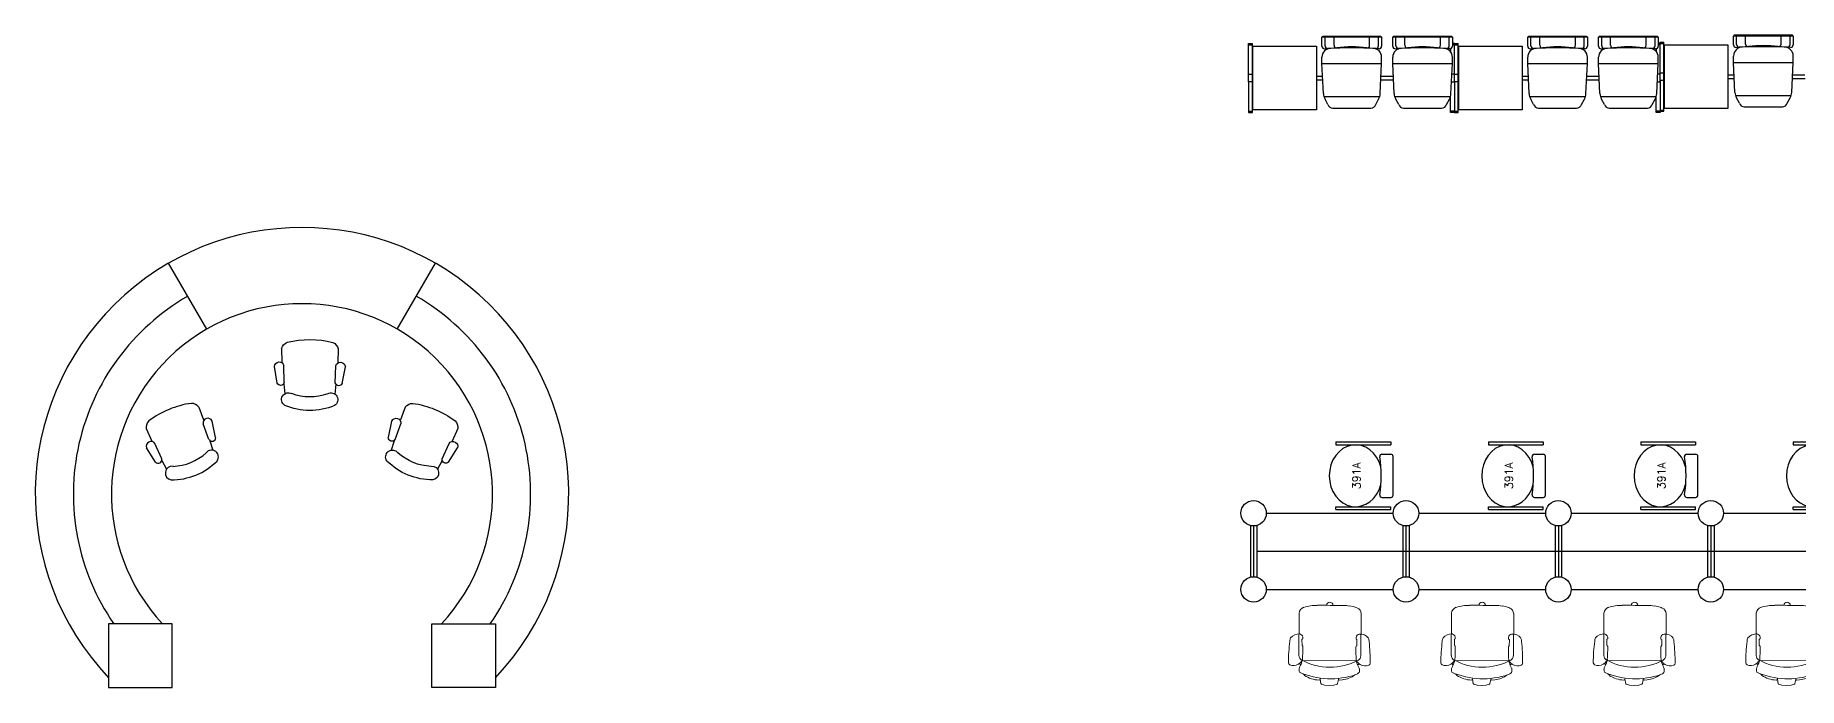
# Model space of a CAD drawing. Header units: inches. Extents: x 478327 to 492265, y -26791 to -22136.
# Drawn here: x 480622 to 481247, y -23527 to -23296 of the extents above; entities that cross this region are included whole.
import ezdxf
from ezdxf.enums import TextEntityAlignment as Align

# ---------------------------------------------------------------- set-up
doc = ezdxf.new("R2010")
doc.units = ezdxf.units.IN
doc.header["$MEASUREMENT"] = 0
doc.layers.add('A-furniture', color=8, linetype='Continuous', lineweight=9)
for name, color, linetype in [('A-TEXT-BLK', 7, 'Continuous'), ('I-WALL-IN', 3, 'Continuous'), ('MAR122', 9, 'Continuous'), ('MAR22', 255, 'Continuous')]:
    doc.layers.add(name, color=color, linetype=linetype)
doc.styles.add('ROMANS', font='romans')

# ---------------------------------------------------------------- blocks, each defined once
blk = doc.blocks.new('ARCH2')
for p, q in [((-0.616, 0.457), (-0.382, 0.5)), ((-0.627, 0.366), (-0.767, 0.352)), ((-0.608, 0.359), (-0.369, 0.366)), ((-0.128, 0.399), (-0.323, 0.394)), ((-0.627, -0.366), (-0.767, -0.352)), ((-0.616, -0.457), (-0.382, -0.5)), ((-0.608, -0.359), (-0.369, -0.366)), ((-0.128, -0.399), (-0.323, -0.394))]:
    blk.add_line(p, q)
for centre, radius, start, end in [((-0.386, 0.432), 0.0681, 284.0068, 86.4868), ((-0.094, 0), 0.906, 157.2611, 202.7389), ((-0.847, 0.3), 0.0961, 330.3175, 148.735), ((-0.08, 0), 0.729, 159.7134, 200.2866), ((-0.597, 0.41), 0.0516, 112.2235, 257.7173), ((-0.161, 0.273), 0.13, 22.4327, 75.4917), ((-1.312, 0), 1.312, 345.758, 14.242), ((-0.847, -0.3), 0.0961, 211.265, 29.6825), ((-0.597, -0.41), 0.0516, 102.2827, 247.7765), ((-0.386, -0.432), 0.0681, 273.5132, 75.9932), ((-0.161, -0.273), 0.13, 284.5083, 337.5673)]:
    blk.add_arc(centre, radius, start, end)
blk = doc.blocks.new('391A')
at = {"layer": 'MAR22'}
for p, q in [((-294, -87), (-294, -567)), ((-294, -87), (-270, -87)), ((-270, -87), (-270, -567)), ((274, -87), (274, -567)), ((298, -87), (274, -87)), ((298, -87), (298, -567)), ((-294, -567), (-270, -567)), ((-187, -490), (-187, -567)), ((-167, -587), (171, -587)), ((191, -490), (191, -567)), ((298, -567), (274, -567))]:
    blk.add_line(p, q, dxfattribs=at)
for centre, radius, start, end in [((-167, -490), 20, 81.5871, 180), ((-167, -567), 20, 180, 270), ((2, 655), 1138, 261.5871, 278.4129), ((171, -490), 20, 0, 98.4129), ((171, -567), 20, 270, 0)]:
    blk.add_arc(centre, radius, start, end, dxfattribs=at)
blk.add_ellipse((2, -259), major_axis=(-271, 0), ratio=0.849159, start_param=1.857345, end_param=7.567433, dxfattribs=at)
at = {"layer": 'MAR122', "linetype": 'Continuous', "style": 'ROMANS'}
for tag, flags, p in [('PRODNUM', 8, (2, -302)), ('COLOR', 1, (2, -415))]:
    blk.add_attdef(tag, text='', height=70, dxfattribs=dict(at, flags=flags)).set_placement(p, align=Align.CENTER)
blk = doc.blocks.new('A$C6A0E07C9')
at = {"layer": 'A-furniture'}
for p, q in [((-0.214, 0.272), (0.118, 0.288)), ((-0.269, 0.177), (-0.266, 0.205)), ((-0.012, 0.242), (-0.025, 0.242)), ((-0.011, 0.243), (-0.012, 0.242)), ((-0.008, 0.248), (-0.011, 0.243)), ((-0.011, 0.243), (-0.011, 0.243)), ((0.038, 0.251), (-0.003, 0.25)), ((0.042, 0.251), (0.045, 0.247)), ((0.045, 0.247), (0.046, 0.246)), ((0.046, 0.246), (0.048, 0.245)), ((0.048, 0.245), (0.048, 0.245)), ((0.159, 0.25), (0.179, -0.167)), ((0.315, 0.152), (0.319, 0.129)), ((-0.291, 0.02), (-0.289, 0.029)), ((-0.288, 0.01), (-0.291, 0.02)), ((-0.289, 0.029), (-0.284, 0.038)), ((-0.282, 0.002), (-0.288, 0.01)), ((-0.284, 0.038), (-0.276, 0.044)), ((-0.274, -0.003), (-0.282, 0.002)), ((-0.276, 0.044), (-0.267, 0.046)), ((0.315, 0.121), (0.306, 0.12)), ((0.313, 0.121), (0.347, 0.116)), ((0.351, 0.113), (0.36, 0.088)), ((0.364, 0.015), (0.358, -0.011)), ((0.36, 0.088), (0.366, 0.051)), ((0.366, 0.051), (0.364, 0.015)), ((-0.264, -0.004), (-0.274, -0.003)), ((0.311, -0.022), (0.322, -0.023)), ((0.32, -0.023), (0.355, -0.015)), ((0.355, -0.015), (0.356, -0.013)), ((0.356, -0.013), (0.358, -0.011)), ((-0.189, -0.217), (0.143, -0.2)), ((0.009, -0.176), (-0.004, -0.177)), ((0.009, -0.176), (0.009, -0.176)), ((0.01, -0.176), (0.009, -0.176)), ((0.013, -0.182), (0.01, -0.176)), ((0.059, -0.18), (0.018, -0.183)), ((0.063, -0.179), (0.066, -0.175)), ((0.066, -0.175), (0.067, -0.174)), ((0.067, -0.174), (0.069, -0.173)), ((0.069, -0.173), (0.069, -0.173)), ((0.296, -0.147), (0.284, -0.159))]:
    blk.add_line(p, q, dxfattribs=at)
for centre, radius, start, end in [((0.027, 0.278), 0.0792, 129.4999, 189.1152), ((0.007, 0.283), 0.0635, 94.0792, 117.5938), ((0.224, -0.892), 1.257, 92.3594, 100.1757), ((0.117, 0.241), 0.0463, 34.0902, 88.4441), ((0.108, 0.326), 0.0879, 309.6726, 333.0223), ((0.172, 0.345), 0.0192, 28.1256, 89.2436), ((-1.125, 2.793), 2.849, 297.1157, 298.0695), ((-0.92, -0.013), 1.143, 14.0931, 15.0056), ((0.121, 0.323), 0.0749, 330.3794, 24.513), ((0.234, 0.223), 0.0597, 72.5282, 107.7011), ((0.195, 0.222), 0.0806, 25.5198, 45.5387), ((0.182, 0.142), 0.452, 175.5289, 182.0991), ((0.594, -0.035), 0.893, 162.1203, 164.4323), ((-0.21, 0.223), 0.0487, 94.526, 161.0109), ((-0.022, 0.271), 0.0292, 192.0047, 264.4409), ((-0.004, 0.244), 0.00623, 84.8455, 131.3174), ((0.037, 0.241), 0.0101, 64.5281, 88.6391), ((0.001, 1.553), 1.309, 272.0899, 276.676), ((0.149, 0.274), 0.0211, 279.8693, 313.3434), ((-0.249, 0.025), 0.471, 334.5973, 30.9732), ((0.17, 0.245), 0.0129, 130.1366, 158.0173), ((0.187, 0.181), 0.0779, 100.0525, 108.2672), ((-0.301, 0.026), 0.614, 339.6108, 22.0467), ((0.128, 0.125), 0.189, 8.0925, 40.8276), ((72.219, 3.627), 72.574, 182.76527, 182.92488), ((0.31, 0.129), 0.0088, 301.088, 3.1667), ((0.347, 0.111), 0.00513, 22.8184, 91.0076), ((0.081, -0.062), 0.341, 182.481, 200.7553), ((0.116, -0.038), 0.211, 328.6962, 1.8079), ((0.318, -0.031), 0.00903, 2.1237, 63.3709), ((-0.186, -0.16), 0.0572, 202.8821, 266.1169), ((0.052, -0.207), 0.0792, 176.5782, 236.1936), ((0.002, -0.206), 0.0292, 101.2525, 173.6887), ((0.031, -0.214), 0.0635, 248.0997, 271.6142), ((0.017, -0.177), 0.00623, 234.376, 280.848), ((0.058, -0.17), 0.0101, 277.0543, 301.1654), ((0.152, -1.479), 1.309, 89.0174, 93.6036), ((0.138, -0.155), 0.0449, 276.7939, 330.1521), ((0.172, -0.191), 0.0211, 52.3501, 85.8241), ((0.197, -0.155), 0.0211, 212.6602, 229.0352), ((0.163, -0.292), 0.122, 63.0548, 80.6357), ((0.136, -0.248), 0.0879, 32.6712, 56.0209), ((0.202, -0.26), 0.0192, 276.4498, 337.5679), ((-0.92, -0.013), 1.143, 350.6964, 351.6126), ((0.149, -0.244), 0.0749, 341.1805, 35.314), ((0.324, 0.055), 0.26, 246.1539, 250.8174), ((0.249, -0.153), 0.0392, 254.2998, 275.9911), ((0.254, -0.14), 0.0518, 269.3553, 293.3788), ((0.131, 0.976), 1.257, 265.5178, 273.334)]:
    blk.add_arc(centre, radius, start, end, dxfattribs=at)

msp = doc.modelspace()

# ---------------------------------------------------------------- linework, layer by layer
at = {"linetype": 'Continuous'}
for p, q in [((481078.069, -23299.605, 3.812), (481078.069, -23296.432, 3.812)), ((481079.194, -23299.497, 3.812), (481079.194, -23296.612, 3.812)), ((481082.344, -23299.276, 3.812), (481082.344, -23296.612, 3.812)), ((481094.944, -23299.276, 3.812), (481094.944, -23296.612, 3.812)), ((481098.094, -23299.497, 3.812), (481098.094, -23296.612, 3.812)), ((481099.219, -23296.432, 3.812), (481099.219, -23299.605, 3.812)), ((481103.145, -23299.605, 3.812), (481103.145, -23296.432, 3.812)), ((481104.27, -23299.497, 3.812), (481104.27, -23296.612, 3.812)), ((481107.42, -23299.276, 3.812), (481107.42, -23296.612, 3.812)), ((481120.02, -23299.276, 3.812), (481120.02, -23296.612, 3.812)), ((481123.17, -23299.497, 3.812), (481123.17, -23296.612, 3.812)), ((481124.295, -23296.432, 3.812), (481124.295, -23299.605, 3.812)), ((481150.969, -23299.605, 3.812), (481150.969, -23296.432, 3.812)), ((481152.094, -23299.497, 3.812), (481152.094, -23296.612, 3.812)), ((481155.244, -23299.276, 3.812), (481155.244, -23296.612, 3.812)), ((481167.844, -23299.276, 3.812), (481167.844, -23296.612, 3.812)), ((481170.994, -23299.497, 3.812), (481170.994, -23296.612, 3.812)), ((481172.119, -23296.432, 3.812), (481172.119, -23299.605, 3.812)), ((481176.045, -23299.605, 3.812), (481176.045, -23296.432, 3.812)), ((481177.17, -23299.497, 3.812), (481177.17, -23296.612, 3.812)), ((481180.32, -23299.276, 3.812), (481180.32, -23296.612, 3.812)), ((481192.92, -23299.276, 3.812), (481192.92, -23296.612, 3.812)), ((481196.07, -23299.497, 3.812), (481196.07, -23296.612, 3.812)), ((481197.195, -23296.432, 3.812), (481197.195, -23299.605, 3.812)), ((481223.869, -23299.155, 3.812), (481223.869, -23295.982, 3.812)), ((481224.994, -23299.047, 3.812), (481224.994, -23296.162, 3.812)), ((481228.144, -23298.826, 3.812), (481228.144, -23296.162, 3.812)), ((481240.744, -23298.826, 3.812), (481240.744, -23296.162, 3.812)), ((481243.894, -23299.047, 3.812), (481243.894, -23296.162, 3.812)), ((481245.019, -23295.982, 3.812), (481245.019, -23299.155, 3.812)), ((481078.069, -23305.769, 3.812), (481078.069, -23303.519, 3.812)), ((481078.99, -23300.504, 3.812), (481080.133, -23300.397, 3.812)), ((481098.298, -23300.504, 3.812), (481097.155, -23300.397, 3.812)), ((481099.219, -23305.769, 3.812), (481099.219, -23303.519, 3.812)), ((481103.145, -23305.769, 3.812), (481103.145, -23303.519, 3.812)), ((481104.066, -23300.504, 3.812), (481105.209, -23300.397, 3.812)), ((481123.374, -23300.504, 3.812), (481122.231, -23300.397, 3.812)), ((481124.295, -23305.769, 3.812), (481124.295, -23303.519, 3.812)), ((481150.969, -23305.769, 3.812), (481150.969, -23303.519, 3.812)), ((481151.89, -23300.504, 3.812), (481153.033, -23300.397, 3.812)), ((481171.198, -23300.504, 3.812), (481170.055, -23300.397, 3.812)), ((481172.119, -23305.769, 3.812), (481172.119, -23303.519, 3.812)), ((481176.045, -23305.769, 3.812), (481176.045, -23303.519, 3.812)), ((481176.966, -23300.504, 3.812), (481178.109, -23300.397, 3.812)), ((481196.274, -23300.504, 3.812), (481195.131, -23300.397, 3.812)), ((481197.195, -23305.769, 3.812), (481197.195, -23303.519, 3.812)), ((481223.869, -23305.319, 3.812), (481223.869, -23303.069, 3.812)), ((481224.79, -23300.054, 3.812), (481225.933, -23299.947, 3.812)), ((481244.098, -23300.054, 3.812), (481242.955, -23299.947, 3.812)), ((481245.019, -23305.319, 3.812), (481245.019, -23303.069, 3.812)), ((481078.069, -23305.769, 3.812), (481099.219, -23305.769, 3.812)), ((481078.581, -23316.407, 3.812), (481078.069, -23305.769, 3.812)), ((481098.708, -23316.407, 3.812), (481099.219, -23305.769, 3.812)), ((481103.145, -23305.769, 3.812), (481124.295, -23305.769, 3.812)), ((481103.657, -23316.407, 3.812), (481103.145, -23305.769, 3.812)), ((481123.784, -23316.407, 3.812), (481124.295, -23305.769, 3.812)), ((481150.969, -23305.769, 3.812), (481172.119, -23305.769, 3.812)), ((481151.481, -23316.407, 3.812), (481150.969, -23305.769, 3.812)), ((481171.608, -23316.407, 3.812), (481172.119, -23305.769, 3.812)), ((481176.045, -23305.769, 3.812), (481197.195, -23305.769, 3.812)), ((481176.557, -23316.407, 3.812), (481176.045, -23305.769, 3.812)), ((481196.684, -23316.407, 3.812), (481197.195, -23305.769, 3.812)), ((481223.869, -23305.319, 3.812), (481245.019, -23305.319, 3.812)), ((481224.381, -23315.957, 3.812), (481223.869, -23305.319, 3.812)), ((481244.508, -23315.957, 3.812), (481245.019, -23305.319, 3.812)), ((481078.761, -23317.469, 3.812), (481098.527, -23317.469, 3.812)), ((481080.173, -23320.21, 3.812), (481079.153, -23318.397, 3.812)), ((481081.905, -23321.519, 3.812), (481095.383, -23321.519, 3.812)), ((481097.115, -23320.21, 3.812), (481098.135, -23318.397, 3.812)), ((481103.837, -23317.469, 3.812), (481123.603, -23317.469, 3.812)), ((481105.249, -23320.21, 3.812), (481104.229, -23318.397, 3.812)), ((481106.981, -23321.519, 3.812), (481120.459, -23321.519, 3.812)), ((481122.191, -23320.21, 3.812), (481123.211, -23318.397, 3.812)), ((481151.661, -23317.469, 3.812), (481171.427, -23317.469, 3.812)), ((481153.073, -23320.21, 3.812), (481152.053, -23318.397, 3.812)), ((481154.805, -23321.519, 3.812), (481168.283, -23321.519, 3.812)), ((481170.015, -23320.21, 3.812), (481171.035, -23318.397, 3.812)), ((481176.737, -23317.469, 3.812), (481196.503, -23317.469, 3.812)), ((481178.149, -23320.21, 3.812), (481177.129, -23318.397, 3.812)), ((481179.881, -23321.519, 3.812), (481193.359, -23321.519, 3.812)), ((481195.091, -23320.21, 3.812), (481196.111, -23318.397, 3.812)), ((481224.561, -23317.019, 3.812), (481244.327, -23317.019, 3.812)), ((481225.973, -23319.76, 3.812), (481224.953, -23317.947, 3.812)), ((481227.705, -23321.069, 3.812), (481241.183, -23321.069, 3.812)), ((481242.915, -23319.76, 3.812), (481243.935, -23317.947, 3.812))]:
    msp.add_line(p, q, dxfattribs=at)
at = {"color": 7, "linetype": 'Continuous'}
for p, q in [((481098.949, -23296.162, 3.812), (481078.339, -23296.162, 3.812)), ((481124.025, -23296.162, 3.812), (481103.415, -23296.162, 3.812)), ((481171.849, -23296.162, 3.812), (481151.239, -23296.162, 3.812)), ((481196.925, -23296.162, 3.812), (481176.315, -23296.162, 3.812)), ((481244.749, -23295.712, 3.812), (481224.139, -23295.712, 3.812)), ((481052.07, -23309.516, 3.812), (481053.616, -23309.516, 3.812)), ((481052.07, -23312.216, 3.812), (481052.07, -23309.516, 3.812)), ((481124.97, -23309.516, 3.812), (481124.115, -23309.516, 3.812)), ((481124.97, -23312.216, 3.812), (481124.97, -23309.516, 3.812)), ((481124.97, -23309.516, 3.812), (481126.516, -23309.516, 3.812)), ((481124.97, -23312.216, 3.812), (481124.97, -23309.516, 3.812)), ((481197.87, -23309.516, 3.812), (481197.015, -23309.516, 3.812)), ((481197.87, -23309.066, 3.812), (481199.416, -23309.066, 3.812)), ((481197.87, -23311.766, 3.812), (481197.87, -23309.066, 3.812)), ((481197.87, -23312.216, 3.812), (481197.87, -23309.516, 3.812)), ((481221.916, -23309.741, 3.812), (481224.082, -23309.741, 3.812)), ((481244.807, -23309.741, 3.812), (481249.158, -23309.741, 3.812)), ((481053.616, -23312.216, 3.812), (481052.07, -23312.216, 3.812)), ((481076.051, -23311.541, 3.812), (481078.347, -23311.541, 3.812)), ((481076.116, -23310.191, 3.812), (481078.282, -23310.191, 3.812)), ((481098.942, -23311.541, 3.812), (481103.423, -23311.541, 3.812)), ((481099.007, -23310.191, 3.812), (481103.358, -23310.191, 3.812)), ((481123.985, -23312.216, 3.812), (481124.97, -23312.216, 3.812)), ((481126.516, -23312.216, 3.812), (481124.97, -23312.216, 3.812)), ((481148.951, -23311.541, 3.812), (481151.247, -23311.541, 3.812)), ((481149.016, -23310.191, 3.812), (481151.182, -23310.191, 3.812)), ((481171.842, -23311.541, 3.812), (481176.323, -23311.541, 3.812)), ((481171.907, -23310.191, 3.812), (481176.258, -23310.191, 3.812)), ((481196.885, -23312.216, 3.812), (481197.87, -23312.216, 3.812)), ((481199.416, -23311.766, 3.812), (481197.87, -23311.766, 3.812)), ((481221.851, -23311.091, 3.812), (481224.147, -23311.091, 3.812)), ((481244.742, -23311.091, 3.812), (481249.223, -23311.091, 3.812))]:
    msp.add_line(p, q, dxfattribs=at)
at = {"color": 7}
for p, q in [((481052.07, -23309.516, 3.812), (481052.07, -23298.608, 3.812)), ((481052.07, -23298.608, 3.812), (481053.42, -23298.608, 3.812)), ((481052.07, -23299.058, 3.812), (481053.42, -23299.058, 3.812)), ((481053.42, -23323.124, 3.812), (481053.42, -23298.608, 3.812)), ((481123.62, -23300.476, 3.812), (481123.62, -23301.571, 3.812)), ((481124.97, -23298.608, 3.812), (481124.295, -23298.608, 3.812)), ((481124.97, -23299.058, 3.812), (481124.295, -23299.058, 3.812)), ((481124.97, -23309.516, 3.812), (481124.97, -23298.608, 3.812)), ((481124.97, -23309.516, 3.812), (481124.97, -23298.608, 3.812)), ((481124.97, -23298.608, 3.812), (481126.32, -23298.608, 3.812)), ((481124.97, -23299.058, 3.812), (481126.32, -23299.058, 3.812)), ((481126.32, -23323.124, 3.812), (481126.32, -23298.608, 3.812)), ((481196.52, -23300.476, 3.812), (481196.52, -23301.571, 3.812)), ((481197.87, -23298.608, 3.812), (481197.195, -23298.608, 3.812)), ((481197.87, -23299.058, 3.812), (481197.195, -23299.058, 3.812)), ((481197.87, -23309.066, 3.812), (481197.87, -23298.158, 3.812)), ((481197.87, -23298.158, 3.812), (481199.22, -23298.158, 3.812)), ((481197.87, -23309.516, 3.812), (481197.87, -23298.608, 3.812)), ((481197.87, -23298.608, 3.812), (481199.22, -23298.608, 3.812)), ((481199.22, -23322.674, 3.812), (481199.22, -23298.158, 3.812)), ((481052.07, -23312.216, 3.812), (481052.07, -23323.124, 3.812)), ((481124.97, -23312.216, 3.812), (481124.97, -23323.124, 3.812)), ((481124.97, -23312.216, 3.812), (481124.97, -23323.124, 3.812)), ((481197.87, -23311.766, 3.812), (481197.87, -23322.674, 3.812)), ((481197.87, -23312.216, 3.812), (481197.87, -23323.124, 3.812)), ((481123.62, -23323.124, 3.812), (481123.62, -23317.412, 3.812)), ((481196.52, -23323.124, 3.812), (481196.52, -23317.412, 3.812)), ((481197.87, -23322.224, 3.812), (481199.22, -23322.224, 3.812)), ((481052.07, -23322.674, 3.812), (481053.42, -23322.674, 3.812)), ((481052.07, -23323.124, 3.812), (481053.42, -23323.124, 3.812)), ((481124.97, -23322.674, 3.812), (481123.62, -23322.674, 3.812)), ((481124.97, -23323.124, 3.812), (481123.62, -23323.124, 3.812)), ((481124.97, -23322.674, 3.812), (481126.32, -23322.674, 3.812)), ((481124.97, -23323.124, 3.812), (481126.32, -23323.124, 3.812)), ((481197.87, -23322.674, 3.812), (481196.52, -23322.674, 3.812)), ((481197.87, -23323.124, 3.812), (481196.52, -23323.124, 3.812)), ((481197.87, -23322.674, 3.812), (481199.22, -23322.674, 3.812))]:
    msp.add_line(p, q, dxfattribs=at)
at = {"color": 0, "linetype": 'Continuous'}
for p, q in [((481053.616, -23299.616, 3.812), (481076.116, -23299.616, 3.812)), ((481053.616, -23322.116, 3.812), (481053.616, -23299.616, 3.812)), ((481076.116, -23299.616, 3.812), (481076.116, -23322.116, 3.812)), ((481126.516, -23299.616, 3.812), (481149.016, -23299.616, 3.812)), ((481126.516, -23322.116, 3.812), (481126.516, -23299.616, 3.812)), ((481149.016, -23299.616, 3.812), (481149.016, -23322.116, 3.812)), ((481199.416, -23299.166, 3.812), (481221.916, -23299.166, 3.812)), ((481199.416, -23321.666, 3.812), (481199.416, -23299.166, 3.812)), ((481221.916, -23299.166, 3.812), (481221.916, -23321.666, 3.812)), ((481076.116, -23322.116, 3.812), (481053.616, -23322.116, 3.812)), ((481149.016, -23322.116, 3.812), (481126.516, -23322.116, 3.812)), ((481221.916, -23321.666, 3.812), (481199.416, -23321.666, 3.812))]:
    msp.add_line(p, q, dxfattribs=at)
for p, q in [((480682.972, -23399.904, 6.93), (480669.472, -23376.522, 6.93)), ((480750.472, -23399.904, 6.93), (480763.972, -23376.522, 6.93)), ((481052.714, -23469.497, 6.93), (481052.714, -23487.782, 6.93)), ((481053.839, -23469.639, 6.93), (481053.839, -23487.639, 6.93)), ((481054.964, -23469.497, 6.93), (481054.964, -23487.782, 6.93)), ((481106.714, -23469.497, 6.93), (481106.714, -23487.782, 6.93)), ((481107.839, -23469.639, 6.93), (481107.839, -23487.639, 6.93)), ((481108.964, -23469.497, 6.93), (481108.964, -23487.782, 6.93)), ((481160.714, -23469.497, 6.93), (481160.714, -23487.782, 6.93)), ((481161.839, -23469.639, 6.93), (481161.839, -23487.639, 6.93)), ((481162.964, -23469.497, 6.93), (481162.964, -23487.782, 6.93)), ((481214.714, -23469.497, 6.93), (481214.714, -23487.782, 6.93)), ((481215.839, -23469.639, 6.93), (481215.839, -23487.639, 6.93)), ((481216.964, -23469.497, 6.93), (481216.964, -23487.782, 6.93))]:
    msp.add_line(p, q)
at = {"color": 7, "linetype": 'Continuous', "const_width": 0.45, "elevation": 3.812}
for points in [[(481099.219, -23296.387), (481078.069, -23296.387)], [(481124.295, -23296.387), (481103.145, -23296.387)], [(481172.119, -23296.387), (481150.969, -23296.387)], [(481197.195, -23296.387), (481176.045, -23296.387)], [(481245.019, -23295.937), (481223.869, -23295.937)]]:
    msp.add_lwpolyline(points, dxfattribs=at)
at = {"elevation": 6.93}
for points in [[(480670.696, -23504.387), (480648.196, -23504.387), (480648.196, -23526.887), (480670.696, -23526.887)], [(480762.748, -23504.387), (480785.248, -23504.387), (480785.248, -23526.887), (480762.748, -23526.887)]]:
    msp.add_lwpolyline(points, close=True, dxfattribs=at)
for centre in [(481053.839, -23465.139, 6.93), (481107.839, -23465.139, 6.93), (481161.839, -23465.139, 6.93), (481215.839, -23465.139, 6.93), (481053.839, -23492.139, 6.93), (481107.839, -23492.139, 6.93), (481161.839, -23492.139, 6.93), (481215.839, -23492.139, 6.93)]:
    msp.add_circle(centre, 4.5)
at = {"linetype": 'Continuous'}
for centre, radius, start, end in [((481078.339, -23296.432, 3.812), 0.27, 90, 180), ((481098.949, -23296.432, 3.812), 0.27, 0, 90), ((481103.415, -23296.432, 3.812), 0.27, 90, 180), ((481124.025, -23296.432, 3.812), 0.27, 0, 90), ((481151.239, -23296.432, 3.812), 0.27, 90, 180), ((481171.849, -23296.432, 3.812), 0.27, 0, 90), ((481176.315, -23296.432, 3.812), 0.27, 90, 180), ((481196.925, -23296.432, 3.812), 0.27, 0, 90), ((481224.139, -23295.982, 3.812), 0.27, 90, 180), ((481244.749, -23295.982, 3.812), 0.27, 0, 90), ((481078.969, -23299.605, 3.812), 0.9, 180, 271.335373), ((481081.219, -23303.519, 3.812), 3.15, 90, 180), ((481080.094, -23299.497, 3.812), 0.9, 180, 272.484411), ((481088.644, -23496.555, 3.812), 196.343, 87.515589, 92.484411), ((481083.244, -23299.276, 3.812), 0.9, 180, 276.857648), ((481088.644, -23344.177, 3.812), 44.325, 83.142352, 96.857648), ((481094.044, -23299.276, 3.812), 0.9, 263.142352, 0), ((481096.069, -23303.519, 3.812), 3.15, 0, 90), ((481097.194, -23299.497, 3.812), 0.9, 267.515589, 0), ((481098.319, -23299.605, 3.812), 0.9, 268.664627, 0), ((481104.045, -23299.605, 3.812), 0.9, 180, 271.335373), ((481106.295, -23303.519, 3.812), 3.15, 90, 180), ((481105.17, -23299.497, 3.812), 0.9, 180, 272.484411), ((481113.72, -23496.555, 3.812), 196.343, 87.515589, 92.484411), ((481108.32, -23299.276, 3.812), 0.9, 180, 276.857648), ((481113.72, -23344.177, 3.812), 44.325, 83.142352, 96.857648), ((481119.12, -23299.276, 3.812), 0.9, 263.142352, 0), ((481121.145, -23303.519, 3.812), 3.15, 0, 90), ((481122.27, -23299.497, 3.812), 0.9, 267.515589, 0), ((481123.395, -23299.605, 3.812), 0.9, 268.664627, 0), ((481151.869, -23299.605, 3.812), 0.9, 180, 271.335373), ((481154.119, -23303.519, 3.812), 3.15, 90, 180), ((481152.994, -23299.497, 3.812), 0.9, 180, 272.484411), ((481161.544, -23496.555, 3.812), 196.343, 87.515589, 92.484411), ((481156.144, -23299.276, 3.812), 0.9, 180, 276.857648), ((481161.544, -23344.177, 3.812), 44.325, 83.142352, 96.857648), ((481166.944, -23299.276, 3.812), 0.9, 263.142352, 0), ((481168.969, -23303.519, 3.812), 3.15, 0, 90), ((481170.094, -23299.497, 3.812), 0.9, 267.515589, 0), ((481171.219, -23299.605, 3.812), 0.9, 268.664627, 0), ((481176.945, -23299.605, 3.812), 0.9, 180, 271.335373), ((481179.195, -23303.519, 3.812), 3.15, 90, 180), ((481178.07, -23299.497, 3.812), 0.9, 180, 272.484411), ((481186.62, -23496.555, 3.812), 196.343, 87.515589, 92.484411), ((481181.22, -23299.276, 3.812), 0.9, 180, 276.857648), ((481186.62, -23344.177, 3.812), 44.325, 83.142352, 96.857648), ((481192.02, -23299.276, 3.812), 0.9, 263.142352, 0), ((481194.045, -23303.519, 3.812), 3.15, 0, 90), ((481195.17, -23299.497, 3.812), 0.9, 267.515589, 0), ((481196.295, -23299.605, 3.812), 0.9, 268.664627, 0), ((481224.769, -23299.155, 3.812), 0.9, 180, 271.335373), ((481227.019, -23303.069, 3.812), 3.15, 90, 180), ((481225.894, -23299.047, 3.812), 0.9, 180, 272.484411), ((481234.444, -23496.105, 3.812), 196.343, 87.515589, 92.484411), ((481229.044, -23298.826, 3.812), 0.9, 180, 276.857648), ((481234.444, -23343.727, 3.812), 44.325, 83.142352, 96.857648), ((481239.844, -23298.826, 3.812), 0.9, 263.142352, 0), ((481241.869, -23303.069, 3.812), 3.15, 0, 90), ((481242.994, -23299.047, 3.812), 0.9, 267.515589, 0), ((481244.119, -23299.155, 3.812), 0.9, 268.664627, 0), ((481228.875, -23315.741, 3.812), 4.5, 182.752485, 209.356042), ((481240.013, -23315.741, 3.812), 4.5, 330.643958, 357.247515), ((481083.075, -23316.191, 3.812), 4.5, 182.752485, 209.356042), ((481081.905, -23319.719, 3.812), 1.8, 195.819194, 270), ((481095.383, -23319.719, 3.812), 1.8, 270, 344.180806), ((481094.213, -23316.191, 3.812), 4.5, 330.643958, 357.247515), ((481108.151, -23316.191, 3.812), 4.5, 182.752485, 209.356042), ((481106.981, -23319.719, 3.812), 1.8, 195.819194, 270), ((481120.459, -23319.719, 3.812), 1.8, 270, 344.180806), ((481119.289, -23316.191, 3.812), 4.5, 330.643958, 357.247515), ((481155.975, -23316.191, 3.812), 4.5, 182.752485, 209.356042), ((481154.805, -23319.719, 3.812), 1.8, 195.819194, 270), ((481168.283, -23319.719, 3.812), 1.8, 270, 344.180806), ((481167.113, -23316.191, 3.812), 4.5, 330.643958, 357.247515), ((481181.051, -23316.191, 3.812), 4.5, 182.752485, 209.356042), ((481179.881, -23319.719, 3.812), 1.8, 195.819194, 270), ((481193.359, -23319.719, 3.812), 1.8, 270, 344.180806), ((481192.189, -23316.191, 3.812), 4.5, 330.643958, 357.247515), ((481227.705, -23319.269, 3.812), 1.8, 195.819194, 270), ((481241.183, -23319.269, 3.812), 1.8, 270, 344.180806)]:
    msp.add_arc(centre, radius, start, end, dxfattribs=at)
for radius, start, end in [(94.5, 316.480424, 223.519576), (81, 120, 214.626047), (67.5, 317.010723, 222.989277), (81, 325.373953, 60)]:
    msp.add_arc((480716.722, -23458.361, 6.93), radius, start, end)
at = {"layer": 'I-WALL-IN'}
for p, q in [((481058.339, -23465.139, 6.93), (481103.339, -23465.139, 6.93)), ((481112.339, -23465.139, 6.93), (481157.339, -23465.139, 6.93)), ((481166.339, -23465.139, 6.93), (481211.339, -23465.139, 6.93)), ((481220.339, -23465.139, 6.93), (481265.339, -23465.139, 6.93)), ((481054.964, -23478.639, 6.93), (481864.964, -23478.639, 6.93)), ((481058.339, -23492.139, 6.93), (481103.339, -23492.139, 6.93)), ((481112.339, -23492.139, 6.93), (481157.339, -23492.139, 6.93)), ((481166.339, -23492.139, 6.93), (481211.339, -23492.139, 6.93)), ((481220.339, -23492.139, 6.93), (481265.339, -23492.139, 6.93))]:
    msp.add_line(p, q, dxfattribs=at)

# ---------------------------------------------------------------- block references
at = {"color": 7, "ltscale": 100, "xscale": 0.04049999999065221, "yscale": 0.04049999999065221, "zscale": 0.04049999999065221, "rotation": 90}
for p in [(481079.494, -23451.931, 3.812), (481133.494, -23451.931, 3.812), (481187.494, -23451.931, 3.812), (481241.494, -23451.931, 3.812)]:
    msp.add_blockref('391A', p, dxfattribs=at).add_auto_attribs({'PRODNUM': '391A'})
at = {"layer": 'A-furniture', "xscale": 45.00000000000906, "yscale": 45.00000000000906, "zscale": 45.00000000000906, "rotation": 266.8565271614821}
for p in [(481079.24, -23509.653, 6.93), (481133.24, -23509.653, 6.93), (481187.24, -23509.653, 6.93), (481241.24, -23509.653, 6.93)]:
    msp.add_blockref('A$C6A0E07C9', p, dxfattribs=at)
at = {"layer": 'A-TEXT-BLK', "color": 0}
for p, xscale, yscale, zscale, rotation in [((480719.55, -23403.564, -303.317), -25.15638496944722, 25.15638496823371, 25.15638496828755, 269.7300321836016), ((480669.616, -23428.323, -303.317), 25.15638496945101, 25.15638496945101, 25.15638496945101, 112.2748651754293), ((480763.829, -23428.323, -303.317), -25.15638496945101, 25.15638496823522, 25.15638496828755, 247.7251348245707)]:
    msp.add_blockref('ARCH2', p, dxfattribs=dict(at, xscale=xscale, yscale=yscale, zscale=zscale, rotation=rotation))

doc.saveas('drawing.dxf')
